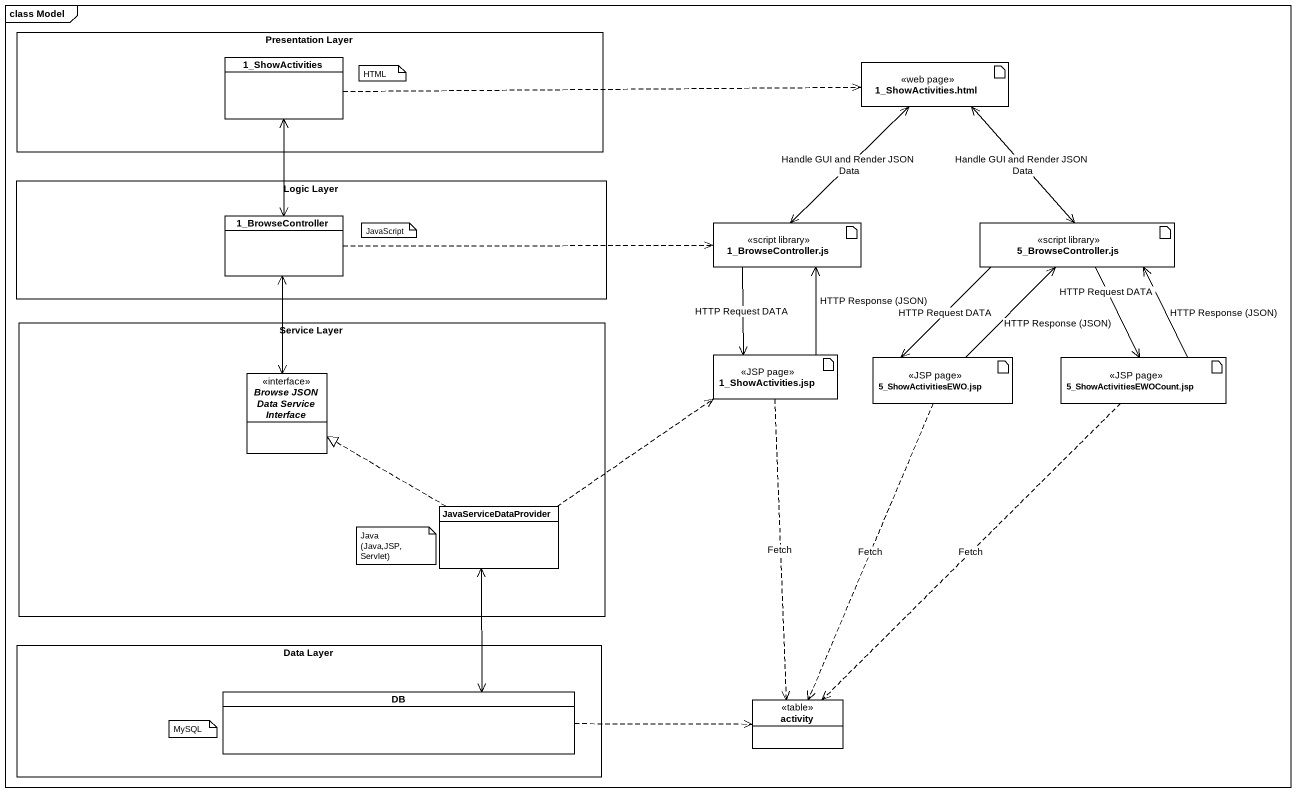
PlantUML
@startuml
mainframe class Model
allowmixing
hide circle
hide empty members
rectangle "Presentation Layer" as Presentation_Layer {
  class "1_ShowActivities" as c1_ShowActivities
}
artifact "1_ShowActivities.html" as a1_ShowActivities_html <<web page>>
rectangle "Logic Layer" as Logic_Layer {
  class "1_BrowseController" as c1_BrowseController
}
artifact "1_BrowseController.js" as a1_BrowseController_js <<script library>>
artifact "5_BrowseController.js" as a5_BrowseController_js <<script library>>
rectangle "Service Layer" as Service_Layer {
  interface "Browse JSON Data Service Interface" as Browse_JSON_Data_Service
  class JavaServiceDataProvider
}
artifact "1_ShowActivities.jsp" as a1_ShowActivities_jsp <<JSP page>>
artifact "5_ShowActivitiesEWO.jsp" as a5_ShowActivitiesEWO_jsp <<JSP page>>
artifact "5_ShowActivitiesEWOCount.jsp" as a5_ShowActivitiesEWOCount_jsp <<JSP page>>
rectangle "Data Layer" as Data_Layer {
  class DB
}
class activity <<table>>
c1_ShowActivities .right.> a1_ShowActivities_html
c1_ShowActivities <--> c1_BrowseController
a1_ShowActivities_html <--> a5_BrowseController_js : Handle GUI and Render JSON Data
c1_BrowseController .right.> a1_BrowseController_js
c1_BrowseController <--> Browse_JSON_Data_Service
a1_BrowseController_js <-up-> a1_ShowActivities_html : Handle GUI and Render JSON Data
a1_BrowseController_js --> a1_ShowActivities_jsp : HTTP Request DATA
a1_BrowseController_js <-- a1_ShowActivities_jsp : HTTP Response (JSON)
a5_BrowseController_js --> a5_ShowActivitiesEWO_jsp : HTTP Request DATA
a5_BrowseController_js --> a5_ShowActivitiesEWOCount_jsp : HTTP Request DATA
a1_ShowActivities_jsp ..> activity : Fetch
a5_ShowActivitiesEWO_jsp -up-> a5_BrowseController_js : HTTP Response (JSON)
a5_ShowActivitiesEWO_jsp ..> activity : Fetch
a5_ShowActivitiesEWOCount_jsp -up-> a5_BrowseController_js : HTTP Response (JSON)
a5_ShowActivitiesEWOCount_jsp ..> activity : Fetch
JavaServiceDataProvider .left.|> Browse_JSON_Data_Service
JavaServiceDataProvider .right.> a1_ShowActivities_jsp
JavaServiceDataProvider <--> DB
DB .right.> activity
note as N1
  HTML
end note
note as N2
  JavaScript
end note
note as N3
  Java (Java,JSP,Servlet)
end note
note as N4
  MySQL
end note
@enduml
